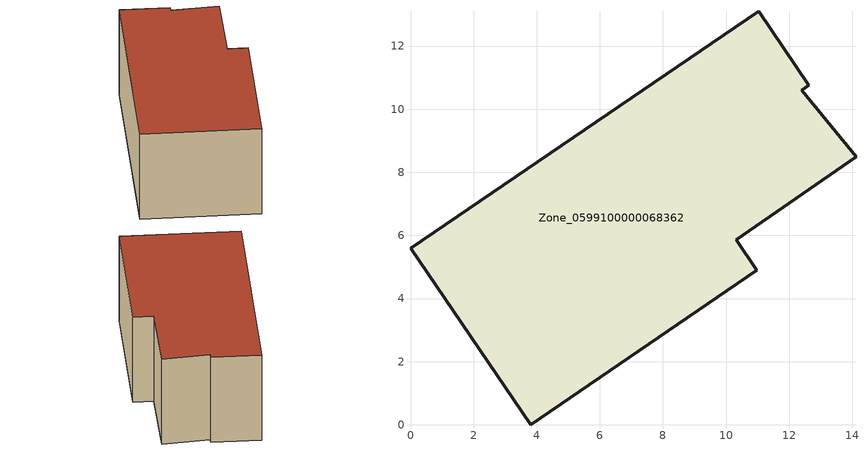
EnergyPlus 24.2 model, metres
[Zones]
Zone_0599100000068362
 floor ground (C_G): 12.39,10.6 14.12,8.49 10.32,5.86 10.98,4.89 3.81,0 0,5.59 11.03,13.1 12.62,10.76 z0
 wall outside (C_F): 0,5.59 3.81,0 10.98,4.89 10.32,5.86 14.12,8.49 12.39,10.6 12.62,10.76 11.03,13.1 0,5.59 z0:5.47
 roof outside (C_R): 14.12,8.49 12.39,10.6 12.62,10.76 11.03,13.1 0,5.59 3.81,0 10.98,4.89 10.32,5.86 z5.47
[BUILDING]
Pand.0599100000068362: North Axis=0; Terrain=City; Loads Convergence Tolerance Value=0.04; Temperature Convergence Tolerance Value=0.4; Solar Distribution=FullExterior; Maximum Number of Warmup Days=25; Minimum Number of Warmup Days=1
[Site:Location]
Rotterdam.The.Hague.AP_ZH_NLD Design_Conditions: Latitude=51.96; Longitude=4.45; Time Zone=1; Elevation=-4.5
[SITE:GROUNDTEMPERATURE:BUILDINGSURFACE]
18, 18, 18, 18, 18, 18, 18, 18, 18, 18, 18, 18
[MATERIAL] Thermal Absorptance=0.9; Solar Absorptance=0.7; Visible Absorptance=0.7
Name | Roughness | Thickness | Conductivity | Density | Specific Heat
G.D.1965 | MediumSmooth | 0.15 | 1 | 540 | 1210
F.D.1965 | Rough | 0.3 | 0.857143 | 1920 | 840
R.D.1965 | MediumRough | 0.2 | 0.08 | 1500 | 1000
[CONSTRUCTION]
C_G: G.D.1965
C_F: F.D.1965
C_R: R.D.1965
[ZONE]
Zone_0599100000068362: Type=1; Multiplier=1; Ceiling Height=Autocalculate; Volume=Autocalculate; Floor Area=autocalculate; Part of Total Floor Area=Yes
[ZONEINFILTRATION:DESIGNFLOWRATE]
Infil_Zone_0599100000068362: Zone or ZoneList or Space or SpaceList=Zone_0599100000068362; Schedule=AlwaysOn; Design Flow Rate Calculation Method=Flow/Area; Flow Rate per Floor Area=0.0042; Constant Term Coefficient=1; Temperature Term Coefficient=0; Velocity Term Coefficient=0; Velocity Squared Term Coefficient=0
[HVACTEMPLATE:ZONE:IDEALLOADSAIRSYSTEM]
Zone_0599100000068362: Maximum Heating Supply Air Temperature=50; Minimum Cooling Supply Air Temperature=13; Maximum Heating Supply Air Humidity Ratio=0.0156; Minimum Cooling Supply Air Humidity Ratio=0.0077; Heating Limit=NoLimit; Cooling Limit=NoLimit; Dehumidification Control Type=ConstantSensibleHeatRatio; Cooling Sensible Heat Ratio=0.7; Dehumidification Setpoint=60; Humidification Control Type=None; Humidification Setpoint=30; Outdoor Air Method=None; Outdoor Air Flow Rate per Person=0.00944; Outdoor Air Flow Rate per Zone Floor Area=0; Outdoor Air Flow Rate per Zone=0; Demand Controlled Ventilation Type=None; Outdoor Air Economizer Type=NoEconomizer; Heat Recovery Type=None; Sensible Heat Recovery Effectiveness=0.7; Latent Heat Recovery Effectiveness=0.65
[ZONECONTROL:THERMOSTAT]
ThermostatControl_Zone_0599100000068362: Zone or ZoneList=Zone_0599100000068362; Control Type Schedule=DualSetpointControlType; Control 1=Thermostat_Zone_0599100000068362; Temperature Difference Between Cutout And Setpoint=0
[THERMOSTATSETPOINT:DUALSETPOINT]
Thermostat_Zone_0599100000068362: Heating Setpoint Temperature Schedule=HeatingSetpoint_Zone_0599100000068362; Cooling Setpoint Temperature Schedule=CoolingSetpoint_Zone_0599100000068362
[SCHEDULE:COMPACT]
HeatingSetpoint_Zone_0599100000068362: Through: 12/31, For: AllDays, Until: 24:00, 21
CoolingSetpoint_Zone_0599100000068362: Through: 12/31, For: AllDays, Until: 24:00, 24
DualSetpointControlType: Through: 12/31, For: AllDays, Until: 24:00, 4
AlwaysOn: Through: 12/31, For: AllDays, Until: 24:00, 1
